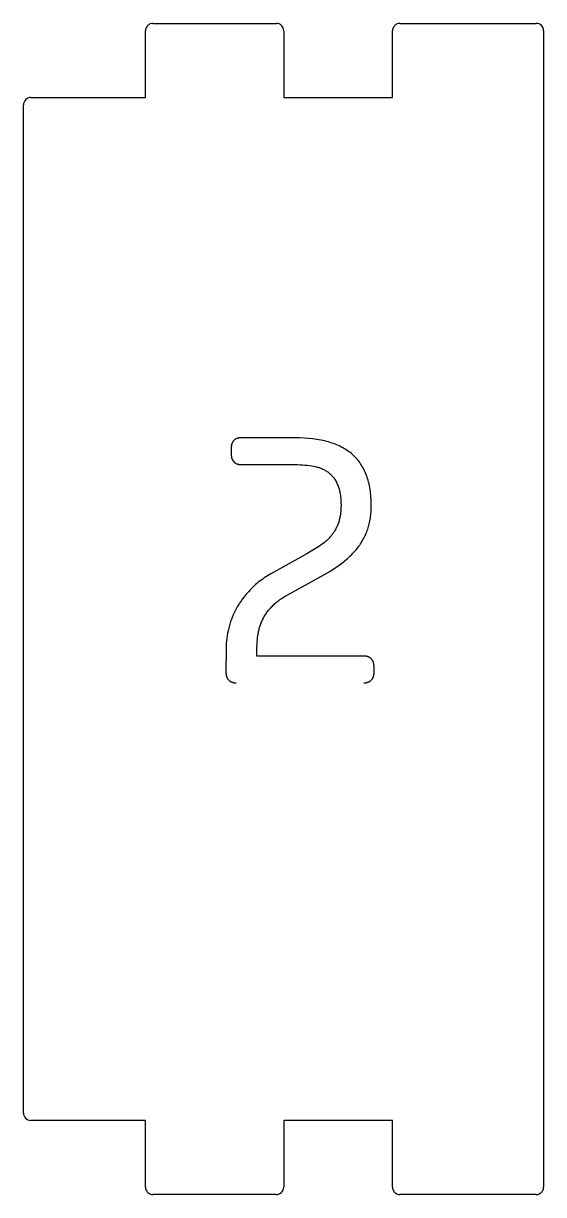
# Model space of a CAD drawing. Extents: x 296 to 1497, y 3 to 304.
# Drawn here: x 1421.72 to 1442.79, y 139.12 to 186.55 of the extents above; entities that cross this region are included whole.
import ezdxf

# ---------------------------------------------------------------- set-up
doc = ezdxf.new("R2010")
doc.units = 0
doc.layers.add('FLAT_PANELS', color=1, linetype='CONTINUOUS')
doc.layers.add('HELP_LINES', color=3, linetype='CONTINUOUS')

msp = doc.modelspace()

# ---------------------------------------------------------------- linework, layer by layer
at = {"layer": 'FLAT_PANELS'}
for p, q in [((1426.966, 186.546, 0), (1431.966, 186.546, 0)), ((1436.966, 186.546, 0), (1442.487, 186.546, 0)), ((1426.666, 183.546, 0), (1426.666, 186.246, 0)), ((1432.266, 186.246, 0), (1432.266, 183.546, 0)), ((1436.666, 183.546, 0), (1436.666, 186.246, 0)), ((1442.787, 186.246, 0), (1442.787, 139.424, 0)), ((1422.024, 183.546, 0), (1426.666, 183.546, 0)), ((1432.266, 183.546, 0), (1436.666, 183.546, 0)), ((1421.724, 142.424, 0), (1421.724, 183.246, 0)), ((1426.666, 142.124, 0), (1422.024, 142.124, 0)), ((1426.666, 139.424, 0), (1426.666, 142.124, 0)), ((1436.666, 142.124, 0), (1432.266, 142.124, 0)), ((1432.266, 142.124, 0), (1432.266, 139.424, 0)), ((1436.666, 139.424, 0), (1436.666, 142.124, 0)), ((1431.966, 139.124, 0), (1426.966, 139.124, 0)), ((1442.487, 139.124, 0), (1436.966, 139.124, 0))]:
    msp.add_line(p, q, dxfattribs=at)
for centre, start, end in [((1426.966, 186.246, 0), 90.0002, 180), ((1431.966, 186.246, 0), 360, 90.0002), ((1436.966, 186.246, 0), 90.0002, 180), ((1442.487, 186.246, 0), 360, 90.0002), ((1422.024, 183.246, 0), 90.0002, 180), ((1422.024, 142.424, 0), 180, 269.9998), ((1426.966, 139.424, 0), 180, 270), ((1431.966, 139.424, 0), 270, 0), ((1436.966, 139.424, 0), 180, 270), ((1442.487, 139.424, 0), 270, 0)]:
    msp.add_arc(centre, 0.3, start, end, dxfattribs=at)
at = {"layer": 'HELP_LINES'}
for p, q in [((1430.14, 169.395), (1430.139, 169.383)), ((1430.139, 169.383), (1430.139, 169.372)), ((1430.139, 169.372), (1430.139, 169.095)), ((1430.141, 169.417), (1430.14, 169.406)), ((1430.14, 169.406), (1430.14, 169.395)), ((1430.142, 169.428), (1430.141, 169.417)), ((1430.144, 169.439), (1430.142, 169.428)), ((1430.145, 169.449), (1430.144, 169.439)), ((1430.147, 169.46), (1430.145, 169.449)), ((1430.149, 169.47), (1430.147, 169.46)), ((1430.151, 169.48), (1430.149, 169.47)), ((1430.153, 169.49), (1430.151, 169.48)), ((1430.156, 169.5), (1430.153, 169.49)), ((1430.159, 169.509), (1430.156, 169.5)), ((1430.162, 169.519), (1430.159, 169.509)), ((1430.165, 169.528), (1430.162, 169.519)), ((1430.168, 169.537), (1430.165, 169.528)), ((1430.172, 169.546), (1430.168, 169.537)), ((1430.175, 169.555), (1430.172, 169.546)), ((1430.179, 169.564), (1430.175, 169.555)), ((1430.183, 169.573), (1430.179, 169.564)), ((1430.188, 169.581), (1430.183, 169.573)), ((1430.192, 169.589), (1430.188, 169.581)), ((1430.197, 169.598), (1430.192, 169.589)), ((1430.202, 169.606), (1430.197, 169.598)), ((1430.207, 169.613), (1430.202, 169.606)), ((1430.212, 169.621), (1430.207, 169.613)), ((1430.218, 169.629), (1430.212, 169.621)), ((1430.224, 169.636), (1430.218, 169.629)), ((1430.23, 169.643), (1430.224, 169.636)), ((1430.236, 169.65), (1430.23, 169.643)), ((1430.242, 169.657), (1430.236, 169.65)), ((1430.249, 169.664), (1430.242, 169.657)), ((1430.255, 169.671), (1430.249, 169.664)), ((1430.262, 169.677), (1430.255, 169.671)), ((1430.27, 169.683), (1430.262, 169.677)), ((1430.277, 169.689), (1430.27, 169.683)), ((1430.284, 169.695), (1430.277, 169.689)), ((1430.292, 169.7), (1430.284, 169.695)), ((1430.3, 169.705), (1430.292, 169.7)), ((1430.308, 169.71), (1430.3, 169.705)), ((1430.316, 169.715), (1430.308, 169.71)), ((1430.325, 169.72), (1430.316, 169.715)), ((1430.333, 169.724), (1430.325, 169.72)), ((1430.342, 169.728), (1430.333, 169.724)), ((1430.351, 169.732), (1430.342, 169.728)), ((1430.361, 169.736), (1430.351, 169.732)), ((1430.37, 169.74), (1430.361, 169.736)), ((1430.38, 169.743), (1430.37, 169.74)), ((1430.389, 169.746), (1430.38, 169.743)), ((1430.399, 169.749), (1430.389, 169.746)), ((1430.409, 169.752), (1430.399, 169.749)), ((1430.42, 169.754), (1430.409, 169.752)), ((1430.43, 169.756), (1430.42, 169.754)), ((1430.441, 169.758), (1430.43, 169.756)), ((1430.452, 169.76), (1430.441, 169.758)), ((1430.463, 169.762), (1430.452, 169.76)), ((1430.475, 169.763), (1430.463, 169.762)), ((1430.486, 169.764), (1430.475, 169.763)), ((1430.498, 169.765), (1430.486, 169.764)), ((1430.51, 169.766), (1430.498, 169.765)), ((1430.522, 169.767), (1430.51, 169.766)), ((1430.534, 169.767), (1430.522, 169.767)), ((1430.546, 169.767), (1430.534, 169.767)), ((1432.907, 169.764), (1430.546, 169.767)), ((1433.092, 169.757), (1432.907, 169.764)), ((1433.271, 169.743), (1433.092, 169.757)), ((1433.443, 169.725), (1433.271, 169.743)), ((1433.527, 169.714), (1433.443, 169.725)), ((1433.61, 169.702), (1433.527, 169.714)), ((1433.691, 169.688), (1433.61, 169.702)), ((1433.77, 169.673), (1433.691, 169.688)), ((1433.848, 169.657), (1433.77, 169.673)), ((1433.924, 169.639), (1433.848, 169.657)), ((1433.999, 169.62), (1433.924, 169.639)), ((1434.072, 169.6), (1433.999, 169.62)), ((1434.144, 169.578), (1434.072, 169.6)), ((1434.215, 169.555), (1434.144, 169.578)), ((1434.283, 169.531), (1434.215, 169.555)), ((1434.351, 169.506), (1434.283, 169.531)), ((1434.416, 169.479), (1434.351, 169.506)), ((1434.481, 169.451), (1434.416, 169.479)), ((1434.543, 169.422), (1434.481, 169.451)), ((1434.604, 169.391), (1434.543, 169.422)), ((1434.664, 169.359), (1434.604, 169.391)), ((1434.722, 169.326), (1434.664, 169.359)), ((1434.779, 169.291), (1434.722, 169.326)), ((1430.139, 169.095), (1430.139, 169.084)), ((1430.139, 169.084), (1430.139, 169.072)), ((1430.139, 169.072), (1430.14, 169.061)), ((1430.14, 169.061), (1430.14, 169.05)), ((1430.14, 169.05), (1430.141, 169.039)), ((1430.141, 169.039), (1430.143, 169.028)), ((1430.143, 169.028), (1430.144, 169.017)), ((1430.144, 169.017), (1430.146, 169.006)), ((1430.146, 169.006), (1430.147, 168.996)), ((1430.147, 168.996), (1430.149, 168.986)), ((1430.149, 168.986), (1430.151, 168.975)), ((1430.151, 168.975), (1430.154, 168.965)), ((1430.154, 168.965), (1430.156, 168.955)), ((1430.156, 168.955), (1430.159, 168.946)), ((1430.159, 168.946), (1430.162, 168.936)), ((1430.162, 168.936), (1430.166, 168.927)), ((1430.166, 168.927), (1430.169, 168.917)), ((1430.169, 168.917), (1430.173, 168.908)), ((1430.173, 168.908), (1430.176, 168.899)), ((1430.176, 168.899), (1430.181, 168.89)), ((1430.181, 168.89), (1430.185, 168.882)), ((1430.185, 168.882), (1430.189, 168.873)), ((1430.189, 168.873), (1430.194, 168.864)), ((1430.194, 168.864), (1430.199, 168.856)), ((1430.199, 168.856), (1430.204, 168.848)), ((1430.204, 168.848), (1430.209, 168.84)), ((1430.209, 168.84), (1430.215, 168.832)), ((1430.215, 168.832), (1430.221, 168.824)), ((1430.221, 168.824), (1430.227, 168.817)), ((1434.834, 169.255), (1434.779, 169.291)), ((1434.887, 169.218), (1434.834, 169.255)), ((1434.939, 169.179), (1434.887, 169.218)), ((1434.99, 169.139), (1434.939, 169.179)), ((1435.039, 169.098), (1434.99, 169.139)), ((1435.086, 169.056), (1435.039, 169.098)), ((1435.132, 169.012), (1435.086, 169.056)), ((1435.177, 168.966), (1435.132, 169.012)), ((1435.22, 168.92), (1435.177, 168.966)), ((1435.261, 168.871), (1435.22, 168.92)), ((1435.301, 168.822), (1435.261, 168.871)), ((1430.227, 168.817), (1430.233, 168.809)), ((1430.233, 168.809), (1430.239, 168.802)), ((1430.239, 168.802), (1430.246, 168.795)), ((1430.246, 168.795), (1430.252, 168.788)), ((1430.252, 168.788), (1430.259, 168.781)), ((1430.259, 168.781), (1430.266, 168.775)), ((1430.266, 168.775), (1430.274, 168.769)), ((1430.274, 168.769), (1430.281, 168.762)), ((1430.281, 168.762), (1430.289, 168.757)), ((1430.289, 168.757), (1430.297, 168.751)), ((1430.297, 168.751), (1430.305, 168.746)), ((1430.305, 168.746), (1430.314, 168.74)), ((1430.314, 168.74), (1430.322, 168.735)), ((1430.322, 168.735), (1430.331, 168.731)), ((1430.331, 168.731), (1430.34, 168.726)), ((1430.34, 168.726), (1430.349, 168.722)), ((1430.349, 168.722), (1430.358, 168.718)), ((1430.358, 168.718), (1430.368, 168.714)), ((1430.368, 168.714), (1430.377, 168.71)), ((1430.377, 168.71), (1430.387, 168.707)), ((1430.387, 168.707), (1430.397, 168.704)), ((1430.397, 168.704), (1430.408, 168.701)), ((1430.408, 168.701), (1430.418, 168.698)), ((1430.418, 168.698), (1430.429, 168.695)), ((1430.429, 168.695), (1430.44, 168.693)), ((1430.44, 168.693), (1430.451, 168.691)), ((1430.451, 168.691), (1430.462, 168.689)), ((1430.462, 168.689), (1430.473, 168.687)), ((1430.473, 168.687), (1430.485, 168.686)), ((1430.485, 168.686), (1430.497, 168.685)), ((1430.497, 168.685), (1430.509, 168.684)), ((1430.509, 168.684), (1430.521, 168.683)), ((1430.521, 168.683), (1430.534, 168.682)), ((1430.534, 168.682), (1430.546, 168.682)), ((1430.546, 168.682), (1432.822, 168.681)), ((1432.822, 168.681), (1432.924, 168.678)), ((1432.924, 168.678), (1433.025, 168.672)), ((1433.025, 168.672), (1433.123, 168.665)), ((1433.123, 168.665), (1433.218, 168.655)), ((1433.218, 168.655), (1433.311, 168.644)), ((1433.311, 168.644), (1433.401, 168.63)), ((1433.401, 168.63), (1433.489, 168.614)), ((1433.489, 168.614), (1433.531, 168.605)), ((1433.531, 168.605), (1433.573, 168.595)), ((1433.573, 168.595), (1433.615, 168.584)), ((1433.615, 168.584), (1433.655, 168.573)), ((1433.655, 168.573), (1433.695, 168.56)), ((1433.695, 168.56), (1433.733, 168.547)), ((1433.733, 168.547), (1433.771, 168.532)), ((1433.771, 168.532), (1433.809, 168.517)), ((1433.809, 168.517), (1433.845, 168.501)), ((1433.845, 168.501), (1433.88, 168.484)), ((1433.88, 168.484), (1433.915, 168.466)), ((1433.915, 168.466), (1433.949, 168.447)), ((1433.949, 168.447), (1433.982, 168.427)), ((1433.982, 168.427), (1434.014, 168.406)), ((1434.014, 168.406), (1434.046, 168.385)), ((1434.046, 168.385), (1434.077, 168.362)), ((1434.077, 168.362), (1434.092, 168.351)), ((1434.092, 168.351), (1434.106, 168.339)), ((1435.34, 168.771), (1435.301, 168.822)), ((1435.376, 168.718), (1435.34, 168.771)), ((1435.412, 168.664), (1435.376, 168.718)), ((1435.446, 168.609), (1435.412, 168.664)), ((1435.478, 168.552), (1435.446, 168.609)), ((1435.509, 168.494), (1435.478, 168.552)), ((1435.538, 168.434), (1435.509, 168.494)), ((1435.566, 168.373), (1435.538, 168.434)), ((1435.593, 168.31), (1435.566, 168.373)), ((1434.106, 168.339), (1434.121, 168.326)), ((1434.121, 168.326), (1434.135, 168.314)), ((1434.135, 168.314), (1434.15, 168.301)), ((1434.15, 168.301), (1434.164, 168.288)), ((1434.164, 168.288), (1434.177, 168.275)), ((1434.177, 168.275), (1434.191, 168.262)), ((1434.191, 168.262), (1434.204, 168.248)), ((1434.204, 168.248), (1434.217, 168.234)), ((1434.217, 168.234), (1434.23, 168.219)), ((1434.23, 168.219), (1434.243, 168.205)), ((1434.243, 168.205), (1434.268, 168.175)), ((1434.268, 168.175), (1434.291, 168.143)), ((1434.291, 168.143), (1434.314, 168.111)), ((1434.314, 168.111), (1434.336, 168.078)), ((1434.336, 168.078), (1434.358, 168.043)), ((1434.358, 168.043), (1434.378, 168.008)), ((1434.378, 168.008), (1434.398, 167.971)), ((1434.398, 167.971), (1434.416, 167.934)), ((1434.416, 167.934), (1434.434, 167.895)), ((1434.434, 167.895), (1434.451, 167.855)), ((1435.618, 168.246), (1435.593, 168.31)), ((1435.641, 168.181), (1435.618, 168.246)), ((1435.663, 168.114), (1435.641, 168.181)), ((1435.683, 168.046), (1435.663, 168.114)), ((1435.702, 167.976), (1435.683, 168.046)), ((1435.719, 167.905), (1435.702, 167.976)), ((1435.735, 167.833), (1435.719, 167.905)), ((1434.451, 167.855), (1434.467, 167.814)), ((1434.467, 167.814), (1434.482, 167.771)), ((1434.482, 167.771), (1434.496, 167.728)), ((1434.496, 167.728), (1434.509, 167.682)), ((1434.509, 167.682), (1434.521, 167.635)), ((1434.521, 167.635), (1434.532, 167.587)), ((1434.532, 167.587), (1434.542, 167.538)), ((1434.542, 167.538), (1434.551, 167.487)), ((1434.551, 167.487), (1434.558, 167.434)), ((1434.558, 167.434), (1434.565, 167.381)), ((1435.749, 167.759), (1435.735, 167.833)), ((1435.762, 167.683), (1435.749, 167.759)), ((1435.773, 167.606), (1435.762, 167.683)), ((1435.783, 167.528), (1435.773, 167.606)), ((1435.792, 167.448), (1435.783, 167.528)), ((1435.798, 167.367), (1435.792, 167.448)), ((1434.565, 167.381), (1434.571, 167.325)), ((1434.571, 167.325), (1434.575, 167.269)), ((1434.575, 167.269), (1434.579, 167.211)), ((1434.579, 167.211), (1434.582, 167.151)), ((1434.582, 166.928), (1434.58, 166.879)), ((1434.582, 167.151), (1434.584, 167.028)), ((1434.584, 167.028), (1434.582, 166.928)), ((1435.804, 167.285), (1435.798, 167.367)), ((1435.807, 167.201), (1435.804, 167.285)), ((1435.81, 167.115), (1435.807, 167.201)), ((1435.808, 166.894), (1435.81, 167.028)), ((1435.81, 167.028), (1435.81, 167.115)), ((1434.526, 166.479), (1434.515, 166.439)), ((1434.535, 166.52), (1434.526, 166.479)), ((1434.543, 166.562), (1434.535, 166.52)), ((1434.551, 166.605), (1434.543, 166.562)), ((1434.558, 166.648), (1434.551, 166.605)), ((1434.564, 166.693), (1434.558, 166.648)), ((1434.569, 166.738), (1434.564, 166.693)), ((1434.574, 166.784), (1434.569, 166.738)), ((1434.577, 166.831), (1434.574, 166.784)), ((1434.58, 166.879), (1434.577, 166.831)), ((1435.754, 166.397), (1435.765, 166.456)), ((1435.765, 166.456), (1435.774, 166.516)), ((1435.774, 166.516), (1435.783, 166.576)), ((1435.783, 166.576), (1435.79, 166.638)), ((1435.79, 166.638), (1435.796, 166.701)), ((1435.796, 166.701), (1435.801, 166.764)), ((1435.801, 166.764), (1435.805, 166.829)), ((1435.805, 166.829), (1435.808, 166.894)), ((1434.315, 165.978), (1434.294, 165.946)), ((1434.334, 166.01), (1434.315, 165.978)), ((1434.354, 166.043), (1434.334, 166.01)), ((1434.372, 166.076), (1434.354, 166.043)), ((1434.39, 166.11), (1434.372, 166.076)), ((1434.407, 166.144), (1434.39, 166.11)), ((1434.423, 166.179), (1434.407, 166.144)), ((1434.438, 166.215), (1434.423, 166.179)), ((1434.453, 166.25), (1434.438, 166.215)), ((1434.467, 166.287), (1434.453, 166.25)), ((1434.48, 166.324), (1434.467, 166.287)), ((1434.493, 166.361), (1434.48, 166.324)), ((1434.505, 166.4), (1434.493, 166.361)), ((1434.515, 166.439), (1434.505, 166.4)), ((1435.627, 165.958), (1435.647, 166.01)), ((1435.647, 166.01), (1435.665, 166.063)), ((1435.665, 166.063), (1435.683, 166.116)), ((1435.683, 166.116), (1435.699, 166.17)), ((1435.699, 166.17), (1435.715, 166.225)), ((1435.715, 166.225), (1435.729, 166.282)), ((1435.729, 166.282), (1435.742, 166.339)), ((1435.742, 166.339), (1435.754, 166.397)), ((1433.897, 165.519), (1433.832, 165.467)), ((1433.96, 165.571), (1433.897, 165.519)), ((1433.99, 165.598), (1433.96, 165.571)), ((1434.019, 165.625), (1433.99, 165.598)), ((1434.048, 165.653), (1434.019, 165.625)), ((1434.076, 165.68), (1434.048, 165.653)), ((1434.103, 165.708), (1434.076, 165.68)), ((1434.129, 165.737), (1434.103, 165.708)), ((1434.155, 165.765), (1434.129, 165.737)), ((1434.18, 165.794), (1434.155, 165.765)), ((1434.204, 165.824), (1434.18, 165.794)), ((1434.228, 165.853), (1434.204, 165.824)), ((1434.251, 165.884), (1434.228, 165.853)), ((1434.273, 165.914), (1434.251, 165.884)), ((1434.294, 165.946), (1434.273, 165.914)), ((1435.373, 165.47), (1435.403, 165.516)), ((1435.403, 165.516), (1435.432, 165.563)), ((1435.432, 165.563), (1435.46, 165.61)), ((1435.46, 165.61), (1435.487, 165.658)), ((1435.487, 165.658), (1435.513, 165.707)), ((1435.513, 165.707), (1435.538, 165.756)), ((1435.538, 165.756), (1435.562, 165.805)), ((1435.562, 165.805), (1435.584, 165.856)), ((1435.584, 165.856), (1435.606, 165.907)), ((1435.606, 165.907), (1435.627, 165.958)), ((1433.205, 165.069), (1431.741, 164.261)), ((1433.379, 165.17), (1433.205, 165.069)), ((1433.541, 165.27), (1433.379, 165.17)), ((1433.692, 165.368), (1433.541, 165.27)), ((1433.764, 165.417), (1433.692, 165.368)), ((1433.832, 165.467), (1433.764, 165.417)), ((1434.933, 164.955), (1435.016, 165.037)), ((1435.016, 165.037), (1435.056, 165.078)), ((1435.056, 165.078), (1435.095, 165.12)), ((1435.095, 165.12), (1435.134, 165.162)), ((1435.134, 165.162), (1435.171, 165.204)), ((1435.171, 165.204), (1435.207, 165.247)), ((1435.207, 165.247), (1435.242, 165.291)), ((1435.242, 165.291), (1435.276, 165.334)), ((1435.276, 165.334), (1435.31, 165.379)), ((1435.31, 165.379), (1435.342, 165.424)), ((1435.342, 165.424), (1435.373, 165.47)), ((1434.352, 164.502), (1434.458, 164.574)), ((1434.458, 164.574), (1434.56, 164.648)), ((1434.56, 164.648), (1434.659, 164.722)), ((1434.659, 164.722), (1434.754, 164.798)), ((1434.754, 164.798), (1434.846, 164.876)), ((1434.846, 164.876), (1434.933, 164.955)), ((1431.475, 164.093), (1431.413, 164.049)), ((1431.539, 164.136), (1431.475, 164.093)), ((1431.605, 164.178), (1431.539, 164.136)), ((1431.741, 164.261), (1431.605, 164.178)), ((1432.397, 163.397), (1433.895, 164.216)), ((1433.895, 164.216), (1434.13, 164.358)), ((1434.13, 164.358), (1434.352, 164.502)), ((1430.924, 163.631), (1430.832, 163.532)), ((1430.972, 163.679), (1430.924, 163.631)), ((1431.022, 163.728), (1430.972, 163.679)), ((1431.073, 163.776), (1431.022, 163.728)), ((1431.125, 163.823), (1431.073, 163.776)), ((1431.18, 163.869), (1431.125, 163.823)), ((1431.236, 163.915), (1431.18, 163.869)), ((1431.293, 163.96), (1431.236, 163.915)), ((1431.352, 164.005), (1431.293, 163.96)), ((1431.413, 164.049), (1431.352, 164.005)), ((1430.548, 163.177), (1430.512, 163.125)), ((1430.585, 163.228), (1430.548, 163.177)), ((1430.663, 163.33), (1430.585, 163.228)), ((1430.745, 163.431), (1430.663, 163.33)), ((1430.832, 163.532), (1430.745, 163.431)), ((1431.987, 163.119), (1432.028, 163.151)), ((1432.028, 163.151), (1432.069, 163.183)), ((1432.069, 163.183), (1432.112, 163.214)), ((1432.112, 163.214), (1432.156, 163.245)), ((1432.156, 163.245), (1432.202, 163.276)), ((1432.202, 163.276), (1432.297, 163.337)), ((1432.297, 163.337), (1432.397, 163.397)), ((1430.27, 162.703), (1430.22, 162.597)), ((1430.323, 162.81), (1430.27, 162.703)), ((1430.352, 162.863), (1430.323, 162.81)), ((1430.381, 162.916), (1430.352, 162.863)), ((1430.412, 162.969), (1430.381, 162.916)), ((1430.444, 163.021), (1430.412, 162.969)), ((1430.478, 163.073), (1430.444, 163.021)), ((1430.512, 163.125), (1430.478, 163.073)), ((1431.548, 162.643), (1431.572, 162.679)), ((1431.572, 162.679), (1431.598, 162.714)), ((1431.598, 162.714), (1431.625, 162.75)), ((1431.625, 162.75), (1431.653, 162.784)), ((1431.653, 162.784), (1431.681, 162.819)), ((1431.681, 162.819), (1431.711, 162.853)), ((1431.711, 162.853), (1431.742, 162.888)), ((1431.742, 162.888), (1431.773, 162.921)), ((1431.773, 162.921), (1431.806, 162.955)), ((1431.806, 162.955), (1431.839, 162.988)), ((1431.839, 162.988), (1431.874, 163.021)), ((1431.874, 163.021), (1431.911, 163.054)), ((1431.911, 163.054), (1431.948, 163.087)), ((1431.948, 163.087), (1431.987, 163.119)), ((1430.081, 162.223), (1430.065, 162.17)), ((1430.097, 162.277), (1430.081, 162.223)), ((1430.115, 162.33), (1430.097, 162.277)), ((1430.134, 162.383), (1430.115, 162.33)), ((1430.175, 162.49), (1430.134, 162.383)), ((1430.22, 162.597), (1430.175, 162.49)), ((1431.311, 162.158), (1431.324, 162.197)), ((1431.324, 162.197), (1431.338, 162.235)), ((1431.338, 162.235), (1431.353, 162.273)), ((1431.353, 162.273), (1431.369, 162.311)), ((1431.369, 162.311), (1431.385, 162.349)), ((1431.385, 162.349), (1431.402, 162.387)), ((1431.402, 162.387), (1431.42, 162.424)), ((1431.42, 162.424), (1431.439, 162.461)), ((1431.439, 162.461), (1431.459, 162.498)), ((1431.459, 162.498), (1431.479, 162.535)), ((1431.479, 162.535), (1431.501, 162.571)), ((1431.501, 162.571), (1431.524, 162.608)), ((1431.524, 162.608), (1431.548, 162.643)), ((1429.975, 161.746), (1429.96, 161.643)), ((1429.993, 161.851), (1429.975, 161.746)), ((1430.013, 161.957), (1429.993, 161.851)), ((1430.025, 162.01), (1430.013, 161.957)), ((1430.037, 162.064), (1430.025, 162.01)), ((1430.051, 162.117), (1430.037, 162.064)), ((1430.065, 162.17), (1430.051, 162.117)), ((1431.207, 161.682), (1431.218, 161.763)), ((1431.218, 161.763), (1431.224, 161.804)), ((1431.224, 161.804), (1431.23, 161.844)), ((1431.23, 161.844), (1431.238, 161.884)), ((1431.238, 161.884), (1431.246, 161.923)), ((1431.246, 161.923), (1431.255, 161.963)), ((1431.255, 161.963), (1431.265, 162.002)), ((1431.265, 162.002), (1431.275, 162.042)), ((1431.275, 162.042), (1431.286, 162.081)), ((1431.286, 162.081), (1431.298, 162.12)), ((1431.298, 162.12), (1431.311, 162.158)), ((1429.928, 161.241), (1429.926, 160.251)), ((1429.932, 161.339), (1429.928, 161.241)), ((1429.939, 161.439), (1429.932, 161.339)), ((1429.948, 161.54), (1429.939, 161.439)), ((1429.96, 161.643), (1429.948, 161.54)), ((1431.172, 161.092), (1431.175, 161.264)), ((1431.175, 161.264), (1431.184, 161.434)), ((1431.184, 161.434), (1431.19, 161.517)), ((1431.19, 161.517), (1431.198, 161.6)), ((1431.198, 161.6), (1431.207, 161.682)), ((1431.172, 160.93), (1431.172, 161.092)), ((1435.519, 160.93), (1431.172, 160.93)), ((1435.531, 160.929), (1435.519, 160.93)), ((1435.542, 160.929), (1435.531, 160.929)), ((1435.553, 160.928), (1435.542, 160.929)), ((1435.564, 160.927), (1435.553, 160.928)), ((1435.575, 160.926), (1435.564, 160.927)), ((1435.586, 160.924), (1435.575, 160.926)), ((1435.597, 160.923), (1435.586, 160.924)), ((1435.607, 160.921), (1435.597, 160.923)), ((1435.617, 160.919), (1435.607, 160.921)), ((1435.628, 160.916), (1435.617, 160.919)), ((1435.638, 160.914), (1435.628, 160.916)), ((1435.648, 160.911), (1435.638, 160.914)), ((1435.657, 160.908), (1435.648, 160.911)), ((1435.667, 160.905), (1435.657, 160.908)), ((1435.676, 160.901), (1435.667, 160.905)), ((1435.686, 160.898), (1435.676, 160.901)), ((1435.695, 160.894), (1435.686, 160.898)), ((1435.704, 160.89), (1435.695, 160.894)), ((1435.713, 160.885), (1435.704, 160.89)), ((1435.721, 160.881), (1435.713, 160.885)), ((1435.73, 160.876), (1435.721, 160.881)), ((1435.739, 160.871), (1435.73, 160.876)), ((1435.747, 160.866), (1435.739, 160.871)), ((1435.755, 160.861), (1435.747, 160.866)), ((1435.763, 160.855), (1435.755, 160.861)), ((1435.771, 160.849), (1435.763, 160.855)), ((1435.779, 160.843), (1435.771, 160.849)), ((1435.786, 160.837), (1435.779, 160.843)), ((1435.794, 160.83), (1435.786, 160.837)), ((1435.801, 160.824), (1435.794, 160.83)), ((1435.808, 160.817), (1435.801, 160.824)), ((1435.815, 160.809), (1435.808, 160.817)), ((1435.822, 160.802), (1435.815, 160.809)), ((1435.828, 160.795), (1435.822, 160.802)), ((1435.834, 160.787), (1435.828, 160.795)), ((1435.841, 160.779), (1435.834, 160.787)), ((1435.846, 160.772), (1435.841, 160.779)), ((1435.852, 160.764), (1435.846, 160.772)), ((1435.857, 160.755), (1435.852, 160.764)), ((1435.863, 160.747), (1435.857, 160.755)), ((1435.868, 160.739), (1435.863, 160.747)), ((1435.872, 160.73), (1435.868, 160.739)), ((1435.877, 160.721), (1435.872, 160.73)), ((1435.881, 160.712), (1435.877, 160.721)), ((1435.885, 160.703), (1435.881, 160.712)), ((1435.889, 160.694), (1435.885, 160.703)), ((1435.893, 160.685), (1435.889, 160.694)), ((1435.896, 160.675), (1435.893, 160.685)), ((1435.899, 160.666), (1435.896, 160.675)), ((1435.902, 160.656), (1435.899, 160.666)), ((1435.905, 160.646), (1435.902, 160.656)), ((1435.908, 160.636), (1435.905, 160.646)), ((1435.91, 160.626), (1435.908, 160.636)), ((1435.912, 160.616), (1435.91, 160.626)), ((1435.914, 160.605), (1435.912, 160.616)), ((1435.916, 160.595), (1435.914, 160.605)), ((1435.917, 160.584), (1435.916, 160.595)), ((1435.918, 160.573), (1435.917, 160.584)), ((1435.919, 160.562), (1435.918, 160.573)), ((1435.92, 160.551), (1435.919, 160.562)), ((1435.921, 160.539), (1435.92, 160.551)), ((1435.921, 160.528), (1435.921, 160.539)), ((1435.921, 160.516), (1435.921, 160.528)), ((1435.921, 160.24), (1435.921, 160.516)), ((1429.926, 160.251), (1429.926, 160.24)), ((1429.926, 160.24), (1429.927, 160.228)), ((1429.927, 160.228), (1429.927, 160.217)), ((1429.927, 160.217), (1429.928, 160.206)), ((1429.928, 160.206), (1429.929, 160.195)), ((1429.929, 160.195), (1429.93, 160.184)), ((1429.93, 160.184), (1429.932, 160.173)), ((1429.932, 160.173), (1429.933, 160.162)), ((1429.933, 160.162), (1429.935, 160.152)), ((1429.935, 160.152), (1429.937, 160.142)), ((1429.937, 160.142), (1429.94, 160.132)), ((1429.94, 160.132), (1429.942, 160.122)), ((1429.942, 160.122), (1429.945, 160.112)), ((1429.945, 160.112), (1429.948, 160.102)), ((1429.948, 160.102), (1429.951, 160.093)), ((1429.951, 160.093), (1429.954, 160.083)), ((1429.954, 160.083), (1429.958, 160.074)), ((1429.958, 160.074), (1429.962, 160.065)), ((1429.962, 160.065), (1429.966, 160.056)), ((1429.966, 160.056), (1429.97, 160.047)), ((1429.97, 160.047), (1429.975, 160.039)), ((1429.975, 160.039), (1429.98, 160.03)), ((1429.98, 160.03), (1429.984, 160.022)), ((1429.984, 160.022), (1429.99, 160.014)), ((1429.99, 160.014), (1429.995, 160.006)), ((1429.995, 160.006), (1430.001, 159.998)), ((1430.001, 159.998), (1430.006, 159.99)), ((1430.006, 159.99), (1430.012, 159.983)), ((1430.012, 159.983), (1430.019, 159.976)), ((1430.019, 159.976), (1430.025, 159.968)), ((1430.025, 159.968), (1430.032, 159.961)), ((1430.032, 159.961), (1430.039, 159.954)), ((1430.039, 159.954), (1430.046, 159.948)), ((1430.046, 159.948), (1430.053, 159.941)), ((1430.053, 159.941), (1430.061, 159.935)), ((1430.061, 159.935), (1430.068, 159.929)), ((1430.068, 159.929), (1430.076, 159.923)), ((1430.076, 159.923), (1430.084, 159.917)), ((1430.084, 159.917), (1430.092, 159.912)), ((1430.092, 159.912), (1430.1, 159.906)), ((1430.1, 159.906), (1430.108, 159.901)), ((1430.108, 159.901), (1430.117, 159.896)), ((1430.117, 159.896), (1430.125, 159.892)), ((1430.125, 159.892), (1430.134, 159.887)), ((1430.134, 159.887), (1430.143, 159.883)), ((1430.143, 159.883), (1430.152, 159.879)), ((1430.152, 159.879), (1430.161, 159.876)), ((1430.161, 159.876), (1430.17, 159.872)), ((1430.17, 159.872), (1430.18, 159.869)), ((1430.18, 159.869), (1430.189, 159.866)), ((1430.189, 159.866), (1430.199, 159.863)), ((1430.199, 159.863), (1430.209, 159.86)), ((1430.209, 159.86), (1430.219, 159.858)), ((1430.219, 159.858), (1430.229, 159.855)), ((1430.229, 159.855), (1430.24, 159.853)), ((1430.24, 159.853), (1430.25, 159.851)), ((1430.25, 159.851), (1430.261, 159.85)), ((1430.261, 159.85), (1430.272, 159.848)), ((1430.272, 159.848), (1430.283, 159.847)), ((1430.283, 159.847), (1430.294, 159.846)), ((1430.294, 159.846), (1430.305, 159.846)), ((1430.305, 159.846), (1430.316, 159.845)), ((1430.316, 159.845), (1430.328, 159.845)), ((1430.328, 159.845), (1430.34, 159.845)), ((1435.508, 159.845), (1435.519, 159.845)), ((1435.519, 159.845), (1435.531, 159.845)), ((1435.531, 159.845), (1435.542, 159.846)), ((1435.542, 159.846), (1435.553, 159.846)), ((1435.553, 159.846), (1435.564, 159.847)), ((1435.564, 159.847), (1435.575, 159.848)), ((1435.575, 159.848), (1435.586, 159.85)), ((1435.586, 159.85), (1435.597, 159.851)), ((1435.597, 159.851), (1435.607, 159.853)), ((1435.607, 159.853), (1435.617, 159.855)), ((1435.617, 159.855), (1435.628, 159.858)), ((1435.628, 159.858), (1435.638, 159.86)), ((1435.638, 159.86), (1435.648, 159.863)), ((1435.648, 159.863), (1435.657, 159.866)), ((1435.657, 159.866), (1435.667, 159.869)), ((1435.667, 159.869), (1435.676, 159.872)), ((1435.676, 159.872), (1435.686, 159.876)), ((1435.686, 159.876), (1435.695, 159.879)), ((1435.695, 159.879), (1435.704, 159.883)), ((1435.704, 159.883), (1435.713, 159.887)), ((1435.713, 159.887), (1435.721, 159.892)), ((1435.721, 159.892), (1435.73, 159.896)), ((1435.73, 159.896), (1435.739, 159.901)), ((1435.739, 159.901), (1435.747, 159.906)), ((1435.747, 159.906), (1435.755, 159.912)), ((1435.755, 159.912), (1435.763, 159.917)), ((1435.763, 159.917), (1435.771, 159.923)), ((1435.771, 159.923), (1435.779, 159.929)), ((1435.779, 159.929), (1435.786, 159.935)), ((1435.786, 159.935), (1435.794, 159.941)), ((1435.794, 159.941), (1435.801, 159.948)), ((1435.801, 159.948), (1435.808, 159.954)), ((1435.808, 159.954), (1435.815, 159.961)), ((1435.815, 159.961), (1435.822, 159.968)), ((1435.822, 159.968), (1435.828, 159.976)), ((1435.828, 159.976), (1435.834, 159.983)), ((1435.834, 159.983), (1435.841, 159.99)), ((1435.841, 159.99), (1435.846, 159.998)), ((1435.846, 159.998), (1435.852, 160.006)), ((1435.852, 160.006), (1435.857, 160.014)), ((1435.857, 160.014), (1435.863, 160.022)), ((1435.863, 160.022), (1435.868, 160.03)), ((1435.868, 160.03), (1435.872, 160.039)), ((1435.872, 160.039), (1435.877, 160.047)), ((1435.877, 160.047), (1435.881, 160.056)), ((1435.881, 160.056), (1435.885, 160.065)), ((1435.885, 160.065), (1435.889, 160.074)), ((1435.889, 160.074), (1435.893, 160.083)), ((1435.893, 160.083), (1435.896, 160.093)), ((1435.896, 160.093), (1435.899, 160.102)), ((1435.899, 160.102), (1435.902, 160.112)), ((1435.902, 160.112), (1435.905, 160.122)), ((1435.905, 160.122), (1435.908, 160.132)), ((1435.908, 160.132), (1435.91, 160.142)), ((1435.91, 160.142), (1435.912, 160.152)), ((1435.912, 160.152), (1435.914, 160.162)), ((1435.914, 160.162), (1435.916, 160.173)), ((1435.916, 160.173), (1435.917, 160.184)), ((1435.917, 160.184), (1435.918, 160.195)), ((1435.918, 160.195), (1435.919, 160.206)), ((1435.919, 160.206), (1435.92, 160.217)), ((1435.92, 160.217), (1435.921, 160.228)), ((1435.921, 160.228), (1435.921, 160.24))]:
    msp.add_line(p, q, dxfattribs=at)

doc.saveas('drawing.dxf')
